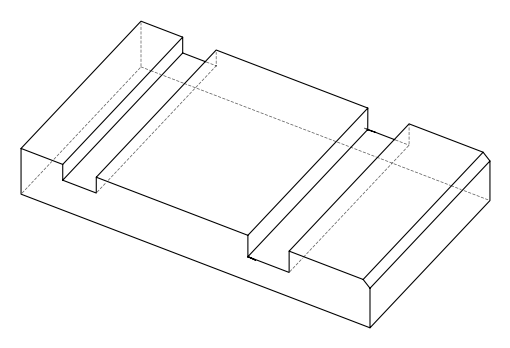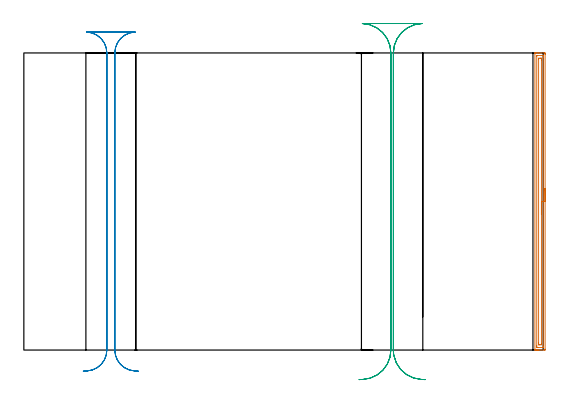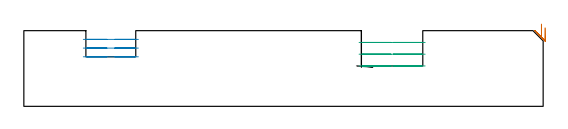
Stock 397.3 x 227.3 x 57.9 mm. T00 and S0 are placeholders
(PLAN: 3 operations, 2 tool changes, 13.5 min)
(1 AREA_MILL | FG_CHAMFER_SURFACE | UGT0205_001 | 5.67 min | 6915 mm3)
(2 MILL_RECTANGULAR_SLOT | SLOT_RECTANGULAR | UGT0201_004 | Follow Part, ap 8, ae 75% | 3.62 min | 173257 mm3)
(3 MILL_RECTANGULAR_SLOT_1 | SLOT_RECTANGULAR_1 | UGT0201_009 | Follow Part, ap 11.25, ae 75% | 4.19 min | 287866 mm3)
(TOOL UGT0205_001 | Chamfer Mill 20 x 3 x 45 deg. | D20 FL50 Z2)
(TOOL UGT0201_004 | End Mill 32 mm | D32 FL53 Z6)
(TOOL UGT0201_009 | End Mill 45 mm | D45 FL63 Z6)
(OP 1 AREA_MILL)
G17 G21 G94 G90
T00 M6
G54
G17 G0 G90 X398.8 Y123.65 S1061 M3
G43 Z67.9 H0
Z60.1
G94 G1 Y123.612 Z59.228 F250.
Y123.498 Z58.364
Y123.309 Z57.512
Y123.047 Z56.68
Y122.713 Z55.874
Y122.31 Z55.1
Y121.842 Z54.364
Y121.31 Z53.672
Y120.721 Z53.029
Y120.078 Z52.44
Y119.386 Z51.909
Y118.65 Z51.44
Y117.876 Z51.037
Y117.07 Z50.703
Y116.238 Z50.441
Y115.386 Z50.252
Y114.522 Z50.138
Y113.65 Z50.1
X398.799 Y0.62 Z50.101
X398.797 Y0.225 Z50.102
X398.792 Y0.01 Z50.105
X398.409 Y0. Z50.488
X394.023 Z54.871
X393.486 Z55.41
X393.146 Z55.75
X392.609 Z56.287
X392.269 Z56.626
X391.304 Z57.595
X391.15 Y0.002 Z57.742
X391.002 Y0.01 Z57.888
X391. Y0.174 Z57.9
Y227.127
X391.002 Y227.29 Z57.888
X391.15 Y227.298 Z57.742
X391.304 Y227.3 Z57.595
X391.587 Z57.312
X392.269 Z56.626
X393.486 Z55.41
X394.023 Z54.871
X398.14 Z50.757
X398.409 Y227.297 Z50.488
X398.792 Y227.29 Z50.105
X398.797 Y227.075 Z50.102
X398.799 Y226.68 Z50.101
X398.8 Y226.281 Z50.1
Y113.65
X397.386 Z51.514
Y2.407
X397.384 Y2.035 Z51.516
X397.382 Y2.013 Z51.518
X397.38 Y2.01 Z51.52
X397.365 Y2.006 Z51.535
X397.294 Y2.002 Z51.606
X397.188 Y2. Z51.712
X397.054 Z51.846
X393.146 Z55.754
X392.668 Z56.232
X392.484 Y2.003 Z56.416
X392.452 Y2.005 Z56.448
X392.422 Y2.009 Z56.478
X392.421 Y2.052 Z56.479
X392.416 Y2.257 Z56.484
X392.415 Y2.407 Z56.485
X392.414 Y3.152 Z56.486
Y224.893
X392.416 Y225.265 Z56.484
X392.418 Y225.287 Z56.482
X392.42 Y225.29 Z56.48
X392.435 Y225.294 Z56.465
X392.506 Y225.298 Z56.394
X392.613 Y225.3 Z56.287
X392.746 Z56.154
X396.654 Z52.246
X397.132 Z51.768
X397.316 Y225.297 Z51.584
X397.348 Y225.295 Z51.552
X397.378 Y225.291 Z51.522
X397.379 Y225.248 Z51.521
X397.384 Y225.043 Z51.516
X397.385 Y224.893 Z51.515
X397.386 Y224.148 Z51.514
Y113.65
X395.972 Z52.928
X395.971 Y4.891 Z52.929
X395.964 Y4.194 Z52.936
X395.961 Y4.007 Z52.939
X394.9 Y4. Z54.
X394.213 Y4.001 Z54.687
X394.023 Y4.005 Z54.877
X393.839 Y4.01 Z55.061
X393.834 Y4.194 Z55.066
X393.83 Y4.391 Z55.07
X393.829 Y5.088 Z55.071
X393.828 Y5.286 Z55.072
X393.829 Y222.409 Z55.071
X393.836 Y223.106 Z55.064
X393.839 Y223.293 Z55.061
X394.9 Y223.3 Z54.
X395.587 Y223.299 Z53.313
X395.777 Y223.295 Z53.123
X395.961 Y223.29 Z52.939
X395.966 Y223.106 Z52.934
X395.97 Y222.91 Z52.93
X395.971 Y222.212 Z52.929
Y222.014
X395.972 Y113.65 Z52.928
Y112.778 Z52.967
Y111.914 Z53.08
Y111.062 Z53.269
Y110.23 Z53.532
Y109.424 Z53.865
Y108.65 Z54.268
Y107.914 Z54.737
Y107.222 Z55.268
Y106.579 Z55.857
Y105.99 Z56.501
Y105.458 Z57.193
Y104.99 Z57.928
Y104.587 Z58.702
Y104.253 Z59.508
Y103.991 Z60.34
Y103.802 Z61.192
Y103.688 Z62.057
Y103.65 Z62.928
G0 Z67.9
M5
M2
(OP 2 MILL_RECTANGULAR_SLOT)
G17 G21 G94 G90
T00 M6
G54
G17 G0 G90 X87.615 Y-16.154 S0 M3
G43 Z67.9 H0
Z51.233
G94 G1 X84.621 Y-15.97 F250.
G2 X69.6 Y0. R16. F500.
G1 Y227.3
G2 X85.034 Y243.29 R16.
G1 Y243.3
X48.066
Y243.29
G2 X63.5 Y227.3 R16.
G1 Y0.
G2 X48.479 Y-15.97 R16.
G1 X45.485 Y-16.154 F250.
G0 X87.615 Z44.567
G1 X84.621 Y-15.97
G2 X69.6 Y0. R16. F500.
G1 Y227.3
G2 X85.034 Y243.29 R16.
G1 X48.066
G2 X63.5 Y227.3 R16.
G1 Y0.
G2 X48.479 Y-15.97 R16.
G1 X45.485 Y-16.154 F250.
G0 X87.615 Z37.9
G1 X84.621 Y-15.97
G2 X69.6 Y0. R16. F500.
G1 Y227.3
G2 X85.034 Y243.29 R16.
G1 X48.066
G2 X63.5 Y227.3 R16.
G1 Y0.
G2 X48.479 Y-15.97 R16.
G1 X45.485 Y-16.154 F250.
G0 Z67.9
M5
M2
(OP 3 MILL_RECTANGULAR_SLOT_1)
G17 G21 G94 G90
T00 M6
G54
G17 G0 G90 X307.035 Y-22.625 S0 M3
G43 Z67.9 H0
Z48.9
G94 G1 X304.039 Y-22.47 F250.
G2 X283.087 Y-4.157 R22.5 F500.
X282.7 Y0. R22.5 F420.
G1 Y205.819
Y227.3 F500.
G2 X304.529 Y249.79 R22.5
G1 X258.971
G2 X280.8 Y227.3 R22.5
G1 Y0.
G2 X259.461 Y-22.47 R22.5
G1 X256.465 Y-22.625 F250.
G0 X307.034 Z39.9
G1 X304.038 Y-22.47
G2 X283.087 Y-4.157 R22.5 F500.
X282.7 Y0. R22.5 F420.
G1 Y205.819
Y227.3 F500.
G2 X304.529 Y249.79 R22.5
G1 X258.971
G2 X280.8 Y227.3 R22.5
G1 Y0.
G2 X259.462 Y-22.47 R22.5
G1 X256.466 Y-22.625 F250.
G0 X307.034 Z30.9
G1 X304.038 Y-22.47
G2 X283.087 Y-4.157 R22.5 F500.
X282.7 Y0. R22.5 F392.
G1 Y205.819
Y227.3 F500.
G2 X304.529 Y249.79 R22.5
G1 X258.971
G2 X280.8 Y227.3 R22.5
G1 Y0.
G2 X259.462 Y-22.47 R22.5
G1 X256.466 Y-22.625 F250.
G0 Z67.9
M5
M2
